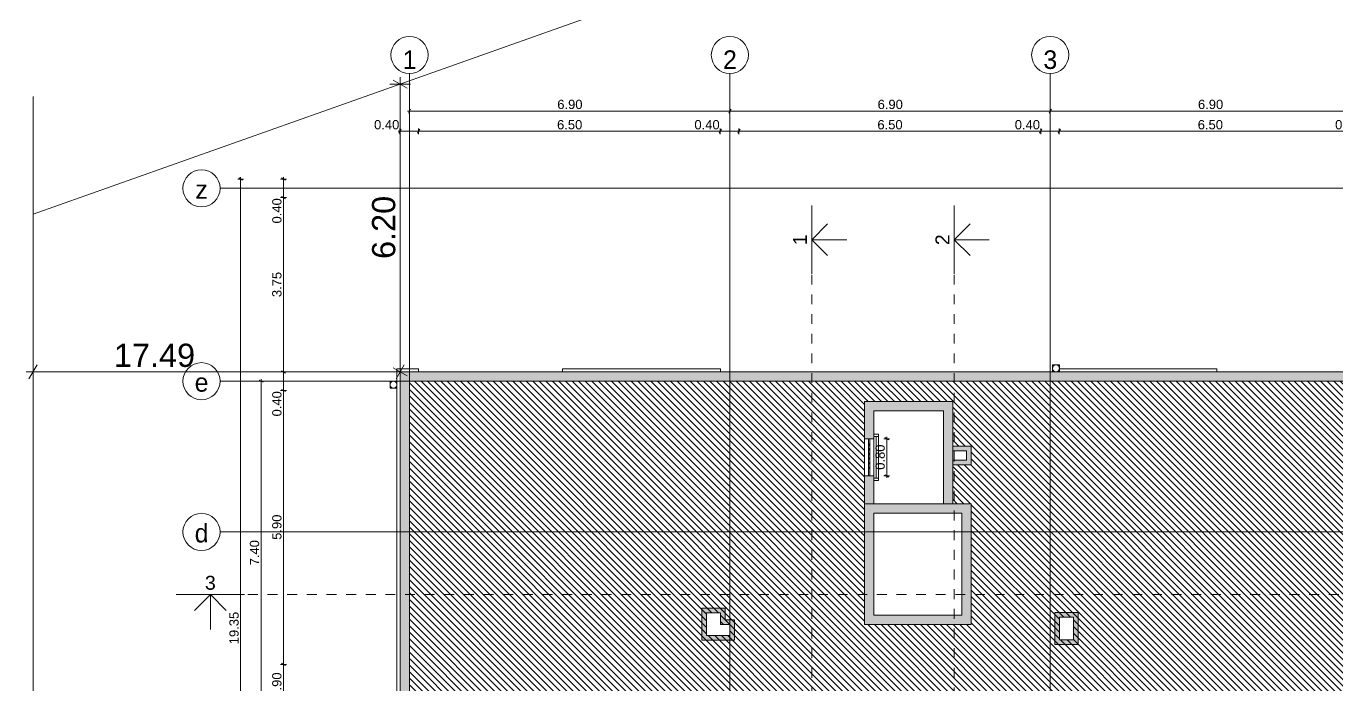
# Model space of a CAD drawing. Header units: millimetres. Extents: x 475159934 to 476245151, y 4620917055 to 4621447368.
# Drawn here: x 475225168 to 475253397, y 4621197890 to 4621212074 of the extents above; entities that cross this region are included whole.
import ezdxf

# ---------------------------------------------------------------- set-up
doc = ezdxf.new("R2010")
doc.units = ezdxf.units.MM
doc.header["$MEASUREMENT"] = 0
doc.linetypes.add('Dashed', pattern=[423.333333, 211.666667, -211.666667])
for name, color, linetype, lineweight in [('0_Pen_No__42_Pen_No__250_Pen_No__5', 5, 'Continuous', 0), ('0_Pen_No__7_Pen_No__250', 7, 'Continuous', 0), ('0_Pen_No__7_Pen_No__4', 7, 'Continuous', 0), ('2D Drafting - General_Pen_No__1_Pen_No__7', 7, 'Continuous', 0), ('2D Drafting - General_Pen_No__250_Pen_No__154', 154, 'Continuous', 0), ('2D Drafting - General_Pen_No__250_Pen_No__7_Pen_No__154', 154, 'Continuous', 0), ('2D Drafting - General_Pen_No__250_Pen_No__7_Pen_No__250', 7, 'Continuous', 0), ('2D Drafting - General_Pen_No__250_Pen_No__7_Pen_No__7', 7, 'Continuous', 0), ('Annotation - Text_Pen_No__7_Pen_No__5', 5, 'Continuous', 0), ('Drawing & Figure_Pen_No__7', 7, 'Continuous', 0), ('gegmebi_Pen_No__7_Pen_No__7', 7, 'Continuous', 0), ('New_._Pen_No__1', 1, 'Continuous', 0), ('New_0_Pen_No__250', 7, 'Continuous', 0), ('New_0_Pen_No__7_Pen_No__250', 7, 'Continuous', 0), ('New_2D Drafting - General_Pen_No__250_Pen_No__154', 154, 'Continuous', 0), ('New_reg_nak_Pen_No__7', 7, 'Continuous', 0), ('New_shenobebi_Pen_No__1', 1, 'Continuous', 0), ('New_shenobebi_Pen_No__7', 7, 'Continuous', 0), ('New_Structural - Bearing_Pen_No__1', 1, 'Continuous', 0), ('New_ნავეთების კონტურები გრგ2_Pen_No__1', 1, 'Continuous', 0), ('zoma_Pen_No__1', 1, 'Continuous', 0), ('zoma_Pen_No__142', 142, 'Continuous', 0), ('zoma_Pen_No__5_Pen_No__5', 5, 'Continuous', 0)]:
    doc.layers.add(name, color=color, linetype=linetype, lineweight=lineweight)
doc.layers.add('0_Pen_No__7_Pen_No__252', color=7, linetype='Continuous', lineweight=0, true_color=0x666666)
doc.layers.add('zoma', color=7, linetype='Continuous')
doc.styles.add('GENERATED_STYLE_1', font='arial.ttf')
doc.styles.add('GENERATED_STYLE_3', font='arial.ttf')
doc.styles.add('GENERATED_STYLE_4', font='ACADMTAV.TTF')
doc.linetypes.add('Break', pattern='A,0,[1,12. бѓљбѓ\x98бѓЎбѓ\x98 бѓ’бѓђбѓ¦бѓ”бѓ‘бѓ”бѓ‘бѓ\x981.Shx,S=15.679026,R=0,X=0,Y=0],-1975.557214,0', length=1975.557214)
doc.dimstyles.new('GENERATED_STYLE__10', dxfattribs={"dimtxt": 500, "dimasz": 228, "dimexe": 0.18, "dimexo": 3, "dimgap": 0, "dimtad": 1, "dimlfac": 0.001, "dimzin": 0, "dimdsep": 46, "dimtxsty": 'GENERATED_STYLE_3', "dimblk": 'ARROWHEAD_2', "dimblk1": 'ARROWHEAD_2', "dimblk2": 'ARROWHEAD_2', "dimcen": 0.09, "dimclrd": 1, "dimclre": 1, "dimclrt": 1, "dimadec": 0, "dimazin": 0, "dimtfac": 1, "dimtdec": 4, "dimtmove": 0, "dimatfit": 3, "dimfxl": 1, "dimtolj": 1, "dimtzin": 0, "dimarcsym": 0})
doc.dimstyles.new('GENERATED_STYLE__12', dxfattribs={"dimtxt": 500, "dimasz": 228, "dimexe": 0.18, "dimexo": 3, "dimgap": 0, "dimtad": 1, "dimtih": 1, "dimtoh": 1, "dimlfac": 0.001, "dimzin": 0, "dimdsep": 46, "dimtxsty": 'GENERATED_STYLE_3', "dimblk": 'ARROWHEAD_2', "dimblk1": 'ARROWHEAD_2', "dimblk2": 'ARROWHEAD_2', "dimcen": 0.09, "dimclrd": 1, "dimclre": 1, "dimclrt": 1, "dimadec": 0, "dimazin": 0, "dimtfac": 1, "dimtdec": 4, "dimtmove": 2, "dimatfit": 3, "dimfxl": 1, "dimtolj": 1, "dimtzin": 0, "dimarcsym": 0})
doc.dimstyles.new('GENERATED_STYLE__3', dxfattribs={"dimtxt": 200, "dimasz": 64.421331, "dimexe": 0.18, "dimexo": 3, "dimgap": 0, "dimtad": 1, "dimtih": 1, "dimtoh": 1, "dimlfac": 0.001, "dimzin": 0, "dimdsep": 46, "dimtxsty": 'GENERATED_STYLE_3', "dimblk": 'ARROWHEAD_2', "dimblk1": 'ARROWHEAD_2', "dimblk2": 'ARROWHEAD_2', "dimcen": 0.09, "dimclrd": 142, "dimclre": 142, "dimclrt": 142, "dimadec": 0, "dimazin": 0, "dimtfac": 1, "dimtdec": 4, "dimtmove": 0, "dimatfit": 3, "dimfxl": 1, "dimtolj": 1, "dimtzin": 0, "dimarcsym": 0})
doc.dimstyles.new('GENERATED_STYLE__6', dxfattribs={"dimtxt": 200, "dimasz": 64.421331, "dimexe": 0.18, "dimexo": 3, "dimgap": 0, "dimtad": 1, "dimlfac": 0.001, "dimzin": 0, "dimdsep": 46, "dimtxsty": 'GENERATED_STYLE_3', "dimblk": 'ARROWHEAD_2', "dimblk1": 'ARROWHEAD_2', "dimblk2": 'ARROWHEAD_2', "dimcen": 0.09, "dimclrd": 142, "dimclre": 142, "dimclrt": 142, "dimadec": 0, "dimazin": 0, "dimtfac": 1, "dimtdec": 4, "dimtmove": 0, "dimatfit": 3, "dimfxl": 1, "dimtolj": 1, "dimtzin": 0, "dimarcsym": 0})

# ---------------------------------------------------------------- blocks, each defined once
blk = doc.blocks.new('*D304', base_point=(475826096, 4621095193))
at = {"layer": 'zoma_Pen_No__142', "color": 142, "linetype": 'Continuous', "lineweight": 0, "transparency": 16777216}
for p, q in [((475243766, 4621203188), (475243639, 4621203188)), ((475243745, 4621203164), (475243661, 4621203213)), ((475243703, 4621203188), (475243703, 4621203230)), ((475243703, 4621202388), (475243703, 4621203188)), ((475243766, 4621202388), (475243639, 4621202388)), ((475243661, 4621202413), (475243745, 4621202364)), ((475243703, 4621202347), (475243703, 4621202388))]:
    blk.add_line(p, q, dxfattribs=at)
at = {"layer": 'zoma_Pen_No__142', "color": 142, "lineweight": 0, "transparency": 16777216, "insert": (475243663, 4621202521), "char_height": 200, "attachment_point": 7, "rotation": 90, "style": 'GENERATED_STYLE_3'}
blk.add_mtext('\\A1;{\\pql;\\fArial|b0|i0|c204|p0;\\W1.000000;0.80}', dxfattribs=at)
blk = doc.blocks.new('ARROWHEAD_2')
at = {"color": 0, "linetype": 'Continuous', "lineweight": 0}
for p, q in [((0, 0), (-1, 0)), ((-0.38, -0.66), (0.38, 0.66))]:
    blk.add_line(p, q, dxfattribs=at)
blk = doc.blocks.new('*D393', base_point=(475826096, 4621095193))
at = {"layer": 'zoma_Pen_No__1', "color": 1, "linetype": 'Continuous', "lineweight": 0, "transparency": 16777216}
for p, q in [((475225402, 4621204779), (475225228, 4621204479)), ((475225315, 4621204404), (475225315, 4621204854)), ((475233137, 4621204479), (475233311, 4621204779)), ((475233224, 4621204404), (475233224, 4621204854)), ((475225168, 4621204629), (475225315, 4621204629)), ((475225315, 4621204629), (475233224, 4621204629)), ((475233224, 4621204629), (475233371, 4621204629))]:
    blk.add_line(p, q, dxfattribs=at)
at = {"layer": 'zoma_Pen_No__1', "color": 1, "lineweight": 0, "transparency": 16777216, "insert": (475227058, 4621204729), "char_height": 500, "attachment_point": 7, "style": 'GENERATED_STYLE_3'}
blk.add_mtext('\\A1;{\\pql;\\fArial|b0|i0|c204|p0;\\W1.000000;17.49}', dxfattribs=at)
blk = doc.blocks.new('*D394', base_point=(475826096, 4621095193))
at = {"layer": 'zoma_Pen_No__1', "color": 1, "linetype": 'Continuous', "lineweight": 0, "transparency": 16777216}
for p, q in [((475233224, 4621210828), (475233224, 4621210975)), ((475233449, 4621210828), (475232999, 4621210828)), ((475233374, 4621210741), (475233074, 4621210914)), ((475233224, 4621204629), (475233224, 4621210828)), ((475233449, 4621204629), (475232999, 4621204629)), ((475233074, 4621204715), (475233374, 4621204542)), ((475233224, 4621204482), (475233224, 4621204629))]:
    blk.add_line(p, q, dxfattribs=at)
at = {"layer": 'zoma_Pen_No__1', "color": 1, "lineweight": 0, "transparency": 16777216, "insert": (475233124, 4621207061), "char_height": 500, "attachment_point": 7, "rotation": 90, "style": 'GENERATED_STYLE_3'}
blk.add_mtext('\\A1;{\\pql;\\fArial|b0|i0|c204|p0;\\W1.000000;6.20}', dxfattribs=at)
blk = doc.blocks.new('*D396', base_point=(475826096, 4621095193))
at = {"layer": 'zoma_Pen_No__1', "color": 1, "linetype": 'Continuous', "lineweight": 0, "transparency": 16777216}
for p, q in [((475225402, 4621189579), (475225228, 4621189279)), ((475225315, 4621189204), (475225315, 4621189654)), ((475233137, 4621189279), (475233311, 4621189579)), ((475233224, 4621189204), (475233224, 4621189654)), ((475225168, 4621189429), (475225315, 4621189429)), ((475225315, 4621189429), (475233224, 4621189429)), ((475233224, 4621189429), (475233371, 4621189429))]:
    blk.add_line(p, q, dxfattribs=at)
at = {"layer": 'zoma_Pen_No__1', "color": 1, "lineweight": 0, "transparency": 16777216, "insert": (475227058, 4621189529), "char_height": 500, "attachment_point": 7, "style": 'GENERATED_STYLE_3'}
blk.add_mtext('\\A1;{\\pql;\\fArial|b0|i0|c204|p0;\\W1.000000;46.52}', dxfattribs=at)
blk = doc.blocks.new('*D398', base_point=(475826096, 4621095193))
at = {"layer": 'zoma_Pen_No__142', "color": 142, "linetype": 'Continuous', "lineweight": 0, "transparency": 16777216}
for p, q in [((475233383, 4621210247), (475233424, 4621210247)), ((475233449, 4621210289), (475233400, 4621210204)), ((475233424, 4621210183), (475233424, 4621210310)), ((475233424, 4621210247), (475240324, 4621210247)), ((475240349, 4621210289), (475240300, 4621210204)), ((475240324, 4621210183), (475240324, 4621210310))]:
    blk.add_line(p, q, dxfattribs=at)
at = {"layer": 'zoma_Pen_No__142', "color": 142, "lineweight": 0, "transparency": 16777216, "insert": (475236607, 4621210287), "char_height": 200, "attachment_point": 7, "style": 'GENERATED_STYLE_3'}
blk.add_mtext('\\A1;{\\pql;\\fArial|b0|i0|c204|p0;\\W1.000000;6.90}', dxfattribs=at)
blk = doc.blocks.new('*D399', base_point=(475826096, 4621095193))
at = {"layer": 'zoma_Pen_No__142', "color": 142, "linetype": 'Continuous', "lineweight": 0, "transparency": 16777216}
for p, q in [((475240349, 4621210289), (475240300, 4621210204)), ((475240324, 4621210183), (475240324, 4621210310)), ((475240324, 4621210247), (475247224, 4621210247)), ((475247249, 4621210289), (475247200, 4621210204)), ((475247224, 4621210183), (475247224, 4621210310))]:
    blk.add_line(p, q, dxfattribs=at)
at = {"layer": 'zoma_Pen_No__142', "color": 142, "lineweight": 0, "transparency": 16777216, "insert": (475243507, 4621210287), "char_height": 200, "attachment_point": 7, "style": 'GENERATED_STYLE_3'}
blk.add_mtext('\\A1;{\\pql;\\fArial|b0|i0|c204|p0;\\W1.000000;6.90}', dxfattribs=at)
blk = doc.blocks.new('*D400', base_point=(475826096, 4621095193))
at = {"layer": 'zoma_Pen_No__142', "color": 142, "linetype": 'Continuous', "lineweight": 0, "transparency": 16777216}
for p, q in [((475247249, 4621210289), (475247200, 4621210204)), ((475247224, 4621210183), (475247224, 4621210310)), ((475247224, 4621210247), (475254124, 4621210247)), ((475254149, 4621210289), (475254100, 4621210204)), ((475254124, 4621210183), (475254124, 4621210310))]:
    blk.add_line(p, q, dxfattribs=at)
at = {"layer": 'zoma_Pen_No__142', "color": 142, "lineweight": 0, "transparency": 16777216, "insert": (475250407, 4621210287), "char_height": 200, "attachment_point": 7, "style": 'GENERATED_STYLE_3'}
blk.add_mtext('\\A1;{\\pql;\\fArial|b0|i0|c204|p0;\\W1.000000;6.90}', dxfattribs=at)
blk = doc.blocks.new('*D432', base_point=(475826096, 4621095193))
at = {"layer": 'zoma_Pen_No__142', "color": 142, "linetype": 'Continuous', "lineweight": 0, "transparency": 16777216}
for p, q in [((475233244, 4621209853), (475233195, 4621209768)), ((475233219, 4621209747), (475233219, 4621209874)), ((475233644, 4621209853), (475233595, 4621209768)), ((475233619, 4621209747), (475233619, 4621209874)), ((475233178, 4621209810), (475233219, 4621209810)), ((475233219, 4621209810), (475233619, 4621209810))]:
    blk.add_line(p, q, dxfattribs=at)
at = {"layer": 'zoma_Pen_No__142', "color": 142, "lineweight": 0, "transparency": 16777216, "insert": (475232661, 4621209850), "char_height": 200, "attachment_point": 7, "style": 'GENERATED_STYLE_3'}
blk.add_mtext('\\A1;{\\pql;\\fArial|b0|i0|c204|p0;\\W1.000000;0.40}', dxfattribs=at)
blk = doc.blocks.new('*D433', base_point=(475826096, 4621095193))
at = {"layer": 'zoma_Pen_No__142', "color": 142, "linetype": 'Continuous', "lineweight": 0, "transparency": 16777216}
for p, q in [((475233644, 4621209853), (475233595, 4621209768)), ((475233619, 4621209747), (475233619, 4621209874)), ((475240144, 4621209853), (475240095, 4621209768)), ((475240119, 4621209747), (475240119, 4621209874)), ((475233619, 4621209810), (475240119, 4621209810))]:
    blk.add_line(p, q, dxfattribs=at)
at = {"layer": 'zoma_Pen_No__142', "color": 142, "lineweight": 0, "transparency": 16777216, "char_height": 200, "attachment_point": 7, "style": 'GENERATED_STYLE_3'}
for s, insert in [('\\A1;{\\pql;\\fArial|b0|i0|c204|p0;\\W1.000000;6.50}', (475236602, 4621209850)), ('\\A1;{\\pql;\\fArial|b0|i0|c204|p0;\\W1.000000;0.40}', (475239561, 4621209850))]:
    blk.add_mtext(s, dxfattribs=dict(at, insert=insert))
blk = doc.blocks.new('*D434', base_point=(475826096, 4621095193))
at = {"layer": 'zoma_Pen_No__142', "color": 142, "linetype": 'Continuous', "lineweight": 0, "transparency": 16777216}
for p, q in [((475240144, 4621209853), (475240095, 4621209768)), ((475240119, 4621209747), (475240119, 4621209874)), ((475240544, 4621209853), (475240495, 4621209768)), ((475240519, 4621209747), (475240519, 4621209874)), ((475240119, 4621209810), (475240519, 4621209810))]:
    blk.add_line(p, q, dxfattribs=at)
blk = doc.blocks.new('*D435', base_point=(475826096, 4621095193))
at = {"layer": 'zoma_Pen_No__142', "color": 142, "linetype": 'Continuous', "lineweight": 0, "transparency": 16777216}
for p, q in [((475240544, 4621209853), (475240495, 4621209768)), ((475240519, 4621209747), (475240519, 4621209874)), ((475247044, 4621209853), (475246995, 4621209768)), ((475247019, 4621209747), (475247019, 4621209874)), ((475240519, 4621209810), (475247019, 4621209810))]:
    blk.add_line(p, q, dxfattribs=at)
at = {"layer": 'zoma_Pen_No__142', "color": 142, "lineweight": 0, "transparency": 16777216, "char_height": 200, "attachment_point": 7, "style": 'GENERATED_STYLE_3'}
for s, insert in [('\\A1;{\\pql;\\fArial|b0|i0|c204|p0;\\W1.000000;6.50}', (475243502, 4621209850)), ('\\A1;{\\pql;\\fArial|b0|i0|c204|p0;\\W1.000000;0.40}', (475246461, 4621209850))]:
    blk.add_mtext(s, dxfattribs=dict(at, insert=insert))
blk = doc.blocks.new('*D436', base_point=(475826096, 4621095193))
at = {"layer": 'zoma_Pen_No__142', "color": 142, "linetype": 'Continuous', "lineweight": 0, "transparency": 16777216}
for p, q in [((475247044, 4621209853), (475246995, 4621209768)), ((475247019, 4621209747), (475247019, 4621209874)), ((475247444, 4621209853), (475247395, 4621209768)), ((475247419, 4621209747), (475247419, 4621209874)), ((475247019, 4621209810), (475247419, 4621209810))]:
    blk.add_line(p, q, dxfattribs=at)
blk = doc.blocks.new('*D437', base_point=(475826096, 4621095193))
at = {"layer": 'zoma_Pen_No__142', "color": 142, "linetype": 'Continuous', "lineweight": 0, "transparency": 16777216}
for p, q in [((475247444, 4621209853), (475247395, 4621209768)), ((475247419, 4621209747), (475247419, 4621209874)), ((475253944, 4621209853), (475253895, 4621209768)), ((475253919, 4621209747), (475253919, 4621209874)), ((475247419, 4621209810), (475253919, 4621209810))]:
    blk.add_line(p, q, dxfattribs=at)
at = {"layer": 'zoma_Pen_No__142', "color": 142, "lineweight": 0, "transparency": 16777216, "char_height": 200, "attachment_point": 7, "style": 'GENERATED_STYLE_3'}
for s, insert in [('\\A1;{\\pql;\\fArial|b0|i0|c204|p0;\\W1.000000;6.50}', (475250402, 4621209850)), ('\\A1;{\\pql;\\fArial|b0|i0|c204|p0;\\W1.000000;0.40}', (475253361, 4621209850))]:
    blk.add_mtext(s, dxfattribs=dict(at, insert=insert))
blk = doc.blocks.new('*D984', base_point=(475826096, 4621095193))
at = {"layer": 'zoma_Pen_No__142', "color": 142, "linetype": 'Continuous', "lineweight": 0, "transparency": 16777216}
for p, q in [((475230270, 4621204404), (475230186, 4621204453)), ((475230292, 4621204429), (475230164, 4621204429)), ((475230228, 4621197029), (475230228, 4621204429)), ((475230292, 4621197029), (475230164, 4621197029)), ((475230186, 4621197053), (475230270, 4621197004))]:
    blk.add_line(p, q, dxfattribs=at)
at = {"layer": 'zoma_Pen_No__142', "color": 142, "lineweight": 0, "transparency": 16777216, "insert": (475230188, 4621200462), "char_height": 200, "attachment_point": 7, "rotation": 90, "style": 'GENERATED_STYLE_3'}
blk.add_mtext('\\A1;{\\pql;\\fArial|b0|i0|c204|p0;\\W1.000000;7.40}', dxfattribs=at)
blk = doc.blocks.new('*D985', base_point=(475826096, 4621095193))
at = {"layer": 'zoma_Pen_No__142', "color": 142, "linetype": 'Continuous', "lineweight": 0, "transparency": 16777216}
for p, q in [((475230270, 4621204404), (475230186, 4621204453)), ((475230228, 4621204429), (475230228, 4621204470)), ((475230292, 4621204429), (475230164, 4621204429))]:
    blk.add_line(p, q, dxfattribs=at)
blk = doc.blocks.new('*D986', base_point=(475826096, 4621095193))
at = {"layer": 'zoma_Pen_No__142', "color": 142, "linetype": 'Continuous', "lineweight": 0, "transparency": 16777216}
for p, q in [((475229850, 4621208783), (475229723, 4621208783)), ((475229829, 4621208759), (475229745, 4621208808)), ((475229787, 4621208783), (475229787, 4621208825)), ((475229787, 4621189429), (475229787, 4621208783)), ((475229850, 4621189429), (475229723, 4621189429)), ((475229745, 4621189453), (475229829, 4621189404)), ((475229787, 4621189387), (475229787, 4621189429))]:
    blk.add_line(p, q, dxfattribs=at)
at = {"layer": 'zoma_Pen_No__142', "color": 142, "lineweight": 0, "transparency": 16777216, "insert": (475229747, 4621198763), "char_height": 200, "attachment_point": 7, "rotation": 90, "style": 'GENERATED_STYLE_3'}
blk.add_mtext('\\A1;{\\pql;\\fArial|b0|i0|c204|p0;\\W1.000000;19.35}', dxfattribs=at)
blk = doc.blocks.new('*D993', base_point=(475826096, 4621095193))
at = {"layer": 'zoma_Pen_No__142', "color": 142, "linetype": 'Continuous', "lineweight": 0, "transparency": 16777216}
for p, q in [((475230773, 4621198329), (475230645, 4621198329)), ((475230667, 4621198353), (475230751, 4621198304)), ((475230709, 4621197429), (475230709, 4621198329)), ((475230773, 4621197429), (475230645, 4621197429)), ((475230667, 4621197453), (475230751, 4621197404))]:
    blk.add_line(p, q, dxfattribs=at)
at = {"layer": 'zoma_Pen_No__142', "color": 142, "lineweight": 0, "transparency": 16777216, "insert": (475230669, 4621197612), "char_height": 200, "attachment_point": 7, "rotation": 90, "style": 'GENERATED_STYLE_3'}
blk.add_mtext('\\A1;{\\pql;\\fArial|b0|i0|c204|p0;\\W1.000000;0.90}', dxfattribs=at)
blk = doc.blocks.new('*D994', base_point=(475826096, 4621095193))
at = {"layer": 'zoma_Pen_No__142', "color": 142, "linetype": 'Continuous', "lineweight": 0, "transparency": 16777216}
for p, q in [((475230773, 4621204229), (475230645, 4621204229)), ((475230667, 4621204253), (475230751, 4621204204)), ((475230709, 4621198329), (475230709, 4621204229)), ((475230773, 4621198329), (475230645, 4621198329)), ((475230667, 4621198353), (475230751, 4621198304))]:
    blk.add_line(p, q, dxfattribs=at)
at = {"layer": 'zoma_Pen_No__142', "color": 142, "lineweight": 0, "transparency": 16777216, "char_height": 200, "attachment_point": 7, "rotation": 90, "style": 'GENERATED_STYLE_3'}
for s, insert in [('\\A1;{\\pql;\\fArial|b0|i0|c204|p0;\\W1.000000;0.40}', (475230669, 4621203670)), ('\\A1;{\\pql;\\fArial|b0|i0|c204|p0;\\W1.000000;5.90}', (475230669, 4621201012))]:
    blk.add_mtext(s, dxfattribs=dict(at, insert=insert))
blk = doc.blocks.new('*D995', base_point=(475826096, 4621095193))
at = {"layer": 'zoma_Pen_No__142', "color": 142, "linetype": 'Continuous', "lineweight": 0, "transparency": 16777216}
for p, q in [((475230773, 4621204629), (475230645, 4621204629)), ((475230667, 4621204653), (475230751, 4621204604)), ((475230709, 4621204229), (475230709, 4621204629)), ((475230773, 4621204229), (475230645, 4621204229)), ((475230667, 4621204253), (475230751, 4621204204))]:
    blk.add_line(p, q, dxfattribs=at)
blk = doc.blocks.new('*D996', base_point=(475826096, 4621095193))
at = {"layer": 'zoma_Pen_No__142', "color": 142, "linetype": 'Continuous', "lineweight": 0, "transparency": 16777216}
for p, q in [((475230667, 4621208408), (475230751, 4621208359)), ((475230773, 4621208383), (475230645, 4621208383)), ((475230709, 4621204629), (475230709, 4621208383)), ((475230773, 4621204629), (475230645, 4621204629)), ((475230667, 4621204653), (475230751, 4621204604))]:
    blk.add_line(p, q, dxfattribs=at)
at = {"layer": 'zoma_Pen_No__142', "color": 142, "lineweight": 0, "transparency": 16777216, "char_height": 200, "attachment_point": 7, "rotation": 90, "style": 'GENERATED_STYLE_3'}
for s, insert in [('\\A1;{\\pql;\\fArial|b0|i0|c204|p0;\\W1.000000;0.40}', (475230669, 4621207825)), ('\\A1;{\\pql;\\fArial|b0|i0|c204|p0;\\W1.000000;3.75}', (475230669, 4621206239))]:
    blk.add_mtext(s, dxfattribs=dict(at, insert=insert))
blk = doc.blocks.new('*D997', base_point=(475826096, 4621095193))
at = {"layer": 'zoma_Pen_No__142', "color": 142, "linetype": 'Continuous', "lineweight": 0, "transparency": 16777216}
for p, q in [((475230773, 4621208783), (475230645, 4621208783)), ((475230751, 4621208759), (475230667, 4621208808)), ((475230709, 4621208783), (475230709, 4621208825)), ((475230709, 4621208383), (475230709, 4621208783)), ((475230667, 4621208408), (475230751, 4621208359)), ((475230773, 4621208383), (475230645, 4621208383))]:
    blk.add_line(p, q, dxfattribs=at)
blk = doc.blocks.new('*D1002', base_point=(475826096, 4621095193))
at = {"layer": 'zoma_Pen_No__142', "color": 142, "linetype": 'Continuous', "lineweight": 0, "transparency": 16777216}
for p, q in [((475300055, 4621208783), (475299928, 4621208783)), ((475300034, 4621208759), (475299949, 4621208808)), ((475299992, 4621208783), (475299992, 4621208825)), ((475299992, 4621189429), (475299992, 4621208783)), ((475300055, 4621189429), (475299928, 4621189429)), ((475299949, 4621189453), (475300034, 4621189404)), ((475299992, 4621189387), (475299992, 4621189429))]:
    blk.add_line(p, q, dxfattribs=at)
at = {"layer": 'zoma_Pen_No__142', "color": 142, "lineweight": 0, "transparency": 16777216, "insert": (475299952, 4621198763), "char_height": 200, "attachment_point": 7, "rotation": 90, "style": 'GENERATED_STYLE_3'}
blk.add_mtext('\\A1;{\\pql;\\fArial|b0|i0|c204|p0;\\W1.000000;19.35}', dxfattribs=at)

msp = doc.modelspace()

# ---------------------------------------------------------------- hatches: boundary and pattern name
at = {"layer": '0_Pen_No__7_Pen_No__252', "linetype": 'Continuous', "lineweight": 0, "true_color": 0x666666}
h = msp.add_hatch(dxfattribs=at)
h.set_pattern_fill('COMMON_BRICK', color=251, style=0, pattern_type=2)
h.set_pattern_definition([(315, (475228378.01, 4621210713.01), (70.71068, 70.71068), [])])
h.paths.add_polyline_path([(475233424.343, 4621204428.197), (475254124.379, 4621204428.197), (475254124.379, 4621189628.197), (475233424.343, 4621189628.197)])
h.paths.add_polyline_path([(475233524.061, 4621196188.544), (475233724.04, 4621196188.544), (475233724.043, 4621196828.544), (475233524.064, 4621196828.544)], flags=0)
h.paths.add_polyline_path([(475239634.057, 4621196728.525), (475240124.057, 4621196728.525), (475240124.057, 4621197028.212), (475239634.057, 4621197028.212)], flags=0)
h.paths.add_polyline_path([(475239824.043, 4621198948.544), (475240324.043, 4621198948.544), (475240324.064, 4621199188.469), (475240124.057, 4621199188.469), (475240124.057, 4621199438.732), (475239824.043, 4621199438.732)], flags=0)
h.paths.add_polyline_path([(475243224.343, 4621201028.197), (475243224.343, 4621203988.165), (475245124.343, 4621203988.165), (475245124.343, 4621203028.779), (475245524.058, 4621203028.779), (475245524.058, 4621202628.777), (475245124.343, 4621202628.777), (475245124.343, 4621201788.13), (475245524.343, 4621201788.13), (475245524.343, 4621199188.13), (475243224.343, 4621199188.13)], flags=0)
h.paths.add_polyline_path([(475243834.059, 4621197388.469), (475243834.059, 4621197088.469), (475244324.059, 4621197088.469), (475244324.059, 4621197388.469)], flags=0)
h.paths.add_polyline_path([(475247224.344, 4621196528.544), (475247714.057, 4621196528.544), (475247714.057, 4621196828.544), (475247224.344, 4621196828.544), (475247124.064, 4621196828.544), (475247124.064, 4621196528.544)], flags=0)
h.paths.add_polyline_path([(475247424.024, 4621198858.505), (475247724.024, 4621198858.505), (475247724.024, 4621199348.524), (475247424.024, 4621199348.524)], flags=0)
h.paths.add_polyline_path([(475253824.322, 4621197868.205), (475253824.322, 4621197228.205), (475254024.343, 4621197228.204), (475254024.343, 4621197868.204)], flags=0)
h.paths.add_polyline_path([(475254024.343, 4621196828.205), (475253824.322, 4621196828.205), (475253824.322, 4621196338.205), (475254024.343, 4621196338.205)], flags=0)
at = {"layer": '2D Drafting - General_Pen_No__250_Pen_No__154', "linetype": 'Continuous', "lineweight": 0}
h = msp.add_hatch(color=154, dxfattribs=at)
h.paths.add_polyline_path([(475243224.343, 4621199188.082), (475243224.343, 4621199388.004), (475243224.343, 4621201788.082), (475243424.366, 4621201788.082), (475245524.343, 4621201788.082), (475245524.343, 4621199188.13)])
h.paths.add_polyline_path([(475245324.343, 4621199388.127), (475245324.343, 4621201588.082), (475243424.366, 4621201588.082), (475243424.366, 4621199388.016)], flags=0)
at = {"layer": '2D Drafting - General_Pen_No__250_Pen_No__7_Pen_No__154', "linetype": 'Continuous', "lineweight": 0}
h = msp.add_hatch(color=154, dxfattribs=at)
h.paths.add_polyline_path([(475233224.343, 4621189428.205), (475233224.343, 4621204628.205), (475254324.343, 4621204628.205), (475254324.343, 4621189428.197)])
h.paths.add_polyline_path([(475233424.343, 4621189628.198), (475254124.379, 4621189628.198), (475254124.379, 4621204428.198), (475233424.343, 4621204428.198)], flags=0)
for points in [[(475243224.343, 4621203188.082), (475243424.343, 4621203188.082), (475243424.343, 4621203788.082), (475244924.343, 4621203788.082), (475244924.343, 4621201788.082), (475245124.343, 4621201788.082), (475245124.343, 4621203988.082), (475243224.343, 4621203988.082)], [(475245124.342, 4621202628.777), (475245124.342, 4621202728.777), (475245424.057, 4621202728.777), (475245424.057, 4621202928.779), (475245124.342, 4621202928.779), (475245124.342, 4621203028.162), (475245524.057, 4621203028.162), (475245524.057, 4621202628.777)], [(475243224.343, 4621202388.082), (475243424.343, 4621202388.082), (475243424.343, 4621201788.082), (475243224.343, 4621201788.082)]]:
    msp.add_hatch(color=154, dxfattribs=at).paths.add_polyline_path(points)
at = {"layer": 'New_2D Drafting - General_Pen_No__250_Pen_No__154', "linetype": 'Continuous', "lineweight": 0}
h = msp.add_hatch(color=154, dxfattribs=at)
h.paths.add_polyline_path([(475239724.043, 4621199538.732), (475239724.043, 4621198848.544), (475240324.344, 4621198848.544), (475240424.034, 4621198848.544), (475240424.073, 4621199288.469), (475240324.344, 4621199288.469), (475240224.057, 4621199288.469), (475240224.057, 4621199538.732)])
h.paths.add_polyline_path([(475239824.043, 4621198948.544), (475240324.043, 4621198948.544), (475240324.064, 4621199188.469), (475240124.057, 4621199188.469), (475240124.057, 4621199438.732), (475239824.043, 4621199438.732)], flags=0)
h = msp.add_hatch(color=154, dxfattribs=at)
h.paths.add_polyline_path([(475247824.344, 4621198758.527), (475247324.024, 4621198758.527), (475247324.024, 4621199448.545), (475247824.344, 4621199448.545)])
h.paths.add_polyline_path([(475247424.024, 4621199348.524), (475247424.024, 4621198858.505), (475247724.024, 4621198858.505), (475247724.024, 4621199348.524)], flags=0)

# ---------------------------------------------------------------- linework, layer by layer
at = {"layer": '0_Pen_No__42_Pen_No__250_Pen_No__5', "color": 5, "linetype": 'Continuous', "lineweight": 0}
for centre in [(475233424.344, 4621211454.196), (475233424.344, 4621211454.196), (475240324.344, 4621211454.196), (475240324.344, 4621211454.196), (475247224.344, 4621211454.196), (475247224.344, 4621211454.196), (475228943.793, 4621208582.848), (475228943.793, 4621204428.212), (475228943.793, 4621201182.848)]:
    msp.add_circle(centre, 400, dxfattribs=at)
at = {"layer": '0_Pen_No__7_Pen_No__250', "color": 7, "linetype": 'Continuous', "lineweight": 0, "flags": 128}
for points in [[(475243224.343, 4621199188.13), (475245524.343, 4621199188.13), (475245524.343, 4621201788.082), (475243224.343, 4621201788.082)], [(475245324.343, 4621199388.127), (475243424.366, 4621199388.016), (475243424.366, 4621201588.082), (475245324.343, 4621201588.082)]]:
    msp.add_lwpolyline(points, close=True, dxfattribs=at)
at = {"layer": '0_Pen_No__7_Pen_No__4', "color": 7, "linetype": 'Continuous', "lineweight": 0, "flags": 128}
for points in [[(475233424.343, 4621204428.197), (475254124.379, 4621204428.197), (475254124.379, 4621189628.197), (475233424.343, 4621189628.197)], [(475243224.343, 4621201028.197), (475243224.343, 4621203988.165), (475245124.343, 4621203988.165), (475245124.343, 4621203028.779), (475245524.058, 4621203028.779), (475245524.058, 4621202628.777), (475245124.343, 4621202628.777), (475245124.343, 4621201788.13), (475245524.343, 4621201788.13), (475245524.343, 4621199188.13), (475243224.343, 4621199188.13)], [(475239824.043, 4621198948.544), (475240324.043, 4621198948.544), (475240324.064, 4621199188.469), (475240124.057, 4621199188.469), (475240124.057, 4621199438.732), (475239824.043, 4621199438.732)], [(475247424.024, 4621198858.505), (475247724.024, 4621198858.505), (475247724.024, 4621199348.524), (475247424.024, 4621199348.524)]]:
    msp.add_lwpolyline(points, close=True, dxfattribs=at)
at = {"layer": '2D Drafting - General_Pen_No__1_Pen_No__7', "color": 7, "linetype": 'Continuous', "lineweight": 0, "flags": 128}
msp.add_lwpolyline([(475243224.209, 4621202388.082), (475243224.209, 4621203188.082), (475243424.209, 4621203188.082), (475243424.209, 4621202388.082)], close=True, dxfattribs=at)
at = {"layer": '2D Drafting - General_Pen_No__1_Pen_No__7', "color": 7, "linetype": 'Continuous', "lineweight": 0}
for centre, radius in [((475247349.343, 4621204703.198), 75), ((475233079.351, 4621204353.198), 75), ((475243324.209, 4621203060.914), 15), ((475243324.209, 4621202960.914), 15), ((475243324.209, 4621202860.914), 15), ((475243324.209, 4621202760.914), 15), ((475243324.209, 4621202660.914), 15), ((475243324.209, 4621202560.914), 15)]:
    msp.add_circle(centre, radius, dxfattribs=at)
at = {"layer": '2D Drafting - General_Pen_No__250_Pen_No__7_Pen_No__250', "color": 7, "linetype": 'Continuous', "lineweight": 0, "flags": 128}
msp.add_lwpolyline([(475245124.342, 4621202628.777), (475245124.342, 4621202728.777), (475245424.057, 4621202728.777), (475245424.057, 4621202928.779), (475245124.342, 4621202928.779), (475245124.342, 4621203028.162), (475245524.057, 4621203028.162), (475245524.057, 4621202628.777)], close=True, dxfattribs=at)
at = {"layer": '2D Drafting - General_Pen_No__250_Pen_No__7_Pen_No__7', "color": 7, "linetype": 'Continuous', "lineweight": 0, "flags": 128}
for points in [[(475233224.343, 4621189428.205), (475233224.343, 4621204628.205), (475254324.343, 4621204628.205), (475254324.343, 4621189428.197)], [(475233424.343, 4621189628.198), (475254124.379, 4621189628.198), (475254124.379, 4621204428.198), (475233424.343, 4621204428.198)], [(475243224.343, 4621203188.082), (475243424.343, 4621203188.082), (475243424.343, 4621203788.082), (475244924.343, 4621203788.082), (475244924.343, 4621201788.082), (475245124.343, 4621201788.082), (475245124.343, 4621203988.082), (475243224.343, 4621203988.082)], [(475243224.343, 4621202388.082), (475243424.343, 4621202388.082), (475243424.343, 4621201788.082), (475243224.343, 4621201788.082)]]:
    msp.add_lwpolyline(points, close=True, dxfattribs=at)
at = {"layer": 'Drawing & Figure_Pen_No__7', "color": 7, "linetype": 'Continuous', "lineweight": 0}
for p, q in [((475243309.209, 4621203188.082), (475243309.209, 4621202388.082)), ((475243339.209, 4621202388.082), (475243339.209, 4621203188.082))]:
    msp.add_line(p, q, dxfattribs=at)
at = {"layer": 'gegmebi_Pen_No__7_Pen_No__7', "color": 7, "linetype": 'Continuous', "lineweight": 0}
for p, q in [((475247274.343, 4621204628.198), (475247274.343, 4621204778.198)), ((475247274.343, 4621204778.198), (475247424.343, 4621204778.198)), ((475247424.343, 4621204778.198), (475247424.343, 4621204628.198)), ((475247424.343, 4621204628.198), (475247274.343, 4621204628.198)), ((475233004.351, 4621204278.198), (475233004.351, 4621204428.198)), ((475233004.351, 4621204428.198), (475233154.351, 4621204428.198)), ((475233154.351, 4621204278.198), (475233004.351, 4621204278.198)), ((475233154.351, 4621204428.198), (475233154.351, 4621204278.198))]:
    msp.add_line(p, q, dxfattribs=at)
at = {"layer": 'New_0_Pen_No__250', "color": 7, "linetype": 'Continuous', "lineweight": 0}
for points in [[(475245124.057, 4621203028.779), (475245524.057, 4621203028.779), (475245524.057, 4621202628.777), (475245124.057, 4621202628.777)], [(475245124.057, 4621202928.779), (475245424.057, 4621202928.779), (475245424.057, 4621202728.777), (475245124.057, 4621202728.777)], [(475239724.043, 4621199538.732), (475239724.043, 4621198848.544), (475240424.034, 4621198848.544), (475240424.073, 4621199288.469), (475240224.057, 4621199288.469), (475240224.057, 4621199538.732)], [(475239824.043, 4621199438.732), (475239824.043, 4621198948.544), (475240324.043, 4621198948.544), (475240324.064, 4621199188.469), (475240124.057, 4621199188.469), (475240124.057, 4621199438.732)], [(475247324.024, 4621199448.524), (475247824.024, 4621199448.524), (475247824.024, 4621198758.505), (475247324.024, 4621198758.505)], [(475247424.024, 4621199348.524), (475247724.024, 4621199348.524), (475247724.024, 4621198858.505), (475247424.024, 4621198858.505)]]:
    msp.add_lwpolyline(points, close=True, dxfattribs=at)
at = {"layer": 'New_0_Pen_No__7_Pen_No__250', "color": 7, "linetype": 'Continuous', "lineweight": 0}
for p, q in [((475233616.775, 4621204628.205), (475233616.775, 4621204698.205)), ((475236717.121, 4621204628.205), (475236717.121, 4621204698.205))]:
    msp.add_line(p, q, dxfattribs=at)
at = {"layer": 'New_reg_nak_Pen_No__7', "color": 7, "linetype": 'Continuous', "lineweight": 0, "flags": 128}
for points in [[(475233616.775, 4621204698.205), (475233154.342, 4621204698.205), (475233154.401, 4621195628.209), (475233224.343, 4621195628.21), (475233224.343, 4621189428.202), (475240124.36, 4621189428.202), (475240124.36, 4621189368.238), (475240124.36, 4621189358.551)], [(475240124.343, 4621204628.205), (475240124.343, 4621204698.205), (475236717.121, 4621204698.205)], [(475247416.775, 4621204628.198), (475247416.775, 4621204698.198), (475250816.428, 4621204698.198), (475250816.428, 4621204628.198)]]:
    msp.add_lwpolyline(points, dxfattribs=at)
at = {"layer": 'New_shenobebi_Pen_No__1', "color": 1, "linetype": 'Dashed', "lineweight": 0}
for points in [[(475242088.752, 4621184919.11), (475242088.752, 4621208212.331)], [(475245156.052, 4621184919.11), (475245156.052, 4621208212.331)], [(475301568.755, 4621203988.509), (475255555.504, 4621203988.509), (475255555.504, 4621199833.873), (475228397.687, 4621199833.873)]]:
    msp.add_lwpolyline(points, dxfattribs=at)
at = {"layer": 'New_shenobebi_Pen_No__1', "color": 1, "linetype": 'Continuous', "lineweight": 0}
for points in [[(475242088.752, 4621206738.584), (475242088.752, 4621208212.331)], [(475245156.052, 4621206738.584), (475245156.052, 4621208212.331)], [(475242088.752, 4621207475.457), (475242429.897, 4621207816.603)], [(475245156.052, 4621207475.457), (475245497.197, 4621207816.603)], [(475242088.752, 4621207475.457), (475242841.75, 4621207475.457)], [(475242088.752, 4621207475.457), (475242429.897, 4621207134.312)], [(475245156.052, 4621207475.457), (475245909.05, 4621207475.457)], [(475245156.052, 4621207475.457), (475245497.197, 4621207134.312)], [(475229871.434, 4621199833.873), (475228397.687, 4621199833.873)], [(475229134.561, 4621199833.873), (475228793.416, 4621199492.728)], [(475229134.561, 4621199833.873), (475229134.561, 4621199080.875)], [(475229134.561, 4621199833.873), (475229475.706, 4621199492.728)]]:
    msp.add_lwpolyline(points, dxfattribs=at)
at = {"layer": 'New_shenobebi_Pen_No__7', "color": 7, "linetype": 'Dashed', "lineweight": 0}
for points in [[(475243424.209, 4621203238.082), (475243424.209, 4621203288.082), (475243524.209, 4621203288.082), (475243524.209, 4621203238.082)], [(475243424.209, 4621202288.082), (475243424.209, 4621202338.082), (475243524.209, 4621202338.082), (475243524.209, 4621202288.082)]]:
    msp.add_lwpolyline(points, close=True, dxfattribs=at)
at = {"layer": 'New_shenobebi_Pen_No__7', "color": 7, "linetype": 'Continuous', "lineweight": 0}
msp.add_lwpolyline([(475243474.209, 4621202338.082), (475243474.209, 4621203238.082), (475243524.209, 4621203238.082), (475243524.209, 4621202338.082)], close=True, dxfattribs=at)
at = {"layer": 'New_Structural - Bearing_Pen_No__1', "color": 1, "linetype": 'Break', "lineweight": 0}
msp.add_line((475225314.899, 4621210557.147), (475225314.899, 4621186668.12), dxfattribs=at)
at = {"layer": 'New_ნავეთების კონტურები გრგ2_Pen_No__1', "color": 1, "linetype": 'Continuous', "lineweight": 0}
msp.add_lwpolyline([(475259917.721, 4621220291.354), (475225314.899, 4621208024.758)], dxfattribs=at)
at = {"layer": 'zoma_Pen_No__5_Pen_No__5', "color": 5, "linetype": 'Continuous', "lineweight": 0}
for p, q in [((475233424.344, 4621211054.196), (475233424.344, 4621184744.761)), ((475240324.344, 4621211054.196), (475240324.344, 4621184744.761)), ((475247224.344, 4621211054.196), (475247224.344, 4621184744.761)), ((475229343.793, 4621208582.848), (475300771.4, 4621208582.848)), ((475229343.793, 4621204428.212), (475300771.4, 4621204428.212)), ((475229343.793, 4621201182.848), (475300771.4, 4621201182.848))]:
    msp.add_line(p, q, dxfattribs=at)

# ---------------------------------------------------------------- texts
at = {"layer": 'Annotation - Text_Pen_No__7_Pen_No__5', "color": 5, "linetype": 'Continuous', "lineweight": 0, "char_height": 400, "attachment_point": 2, "style": 'GENERATED_STYLE_4'}
for s, insert in [('\\A1;{\\pqc;\\fAcadMtavr|b0|i0|c0|p0;\\W1.000000;1}', (475233426.501, 4621211553.234)), ('\\A1;{\\pqc;\\fAcadMtavr|b0|i0|c0|p0;\\W1.000000;2}', (475240326.501, 4621211553.234)), ('\\A1;{\\pqc;\\fAcadMtavr|b0|i0|c0|p0;\\W1.000000;3}', (475247226.501, 4621211553.234)), ('\\A1;{\\pqc;\\fAcadMtavr|b0|i0|c0|p0;\\W1.000000;z}', (475228945.951, 4621208757.168)), ('\\A1;{\\pqc;\\fAcadMtavr|b0|i0|c0|p0;\\W1.000000;e}', (475228945.951, 4621204602.533)), ('\\A1;{\\pqc;\\fAcadMtavr|b0|i0|c0|p0;\\W1.000000;d}', (475228945.951, 4621201355.968))]:
    msp.add_mtext(s, dxfattribs=dict(at, insert=insert))
at = {"layer": 'New_._Pen_No__1', "color": 1, "linetype": 'Continuous', "lineweight": 0, "char_height": 300, "attachment_point": 2, "rotation": 90, "style": 'GENERATED_STYLE_1'}
for s, insert in [('\\A1;{\\pqc;\\fArial|b0|i0|c204|p0;\\W1.000000;1}', (475241685.894, 4621207475.457)), ('\\A1;{\\pqc;\\fArial|b0|i0|c204|p0;\\W1.000000;2}', (475244753.194, 4621207475.457))]:
    msp.add_mtext(s, dxfattribs=dict(at, insert=insert))
at = {"layer": 'New_._Pen_No__1', "color": 1, "linetype": 'Continuous', "lineweight": 0, "insert": (475229134.561, 4621200236.731), "char_height": 300, "attachment_point": 2, "style": 'GENERATED_STYLE_1'}
msp.add_mtext('\\A1;{\\pqc;\\fArial|b0|i0|c204|p0;\\W1.000000;3}', dxfattribs=at)

# ---------------------------------------------------------------- dimensions: what is measured, and where the dimension line sits
at = {"layer": 'zoma', "color": 1, "linetype": 'Continuous', "lineweight": 0}
dim = msp.add_linear_dim(base=(475233224.064, 4621210827.858), p1=(475233224.072, 4621204628.537), p2=(475233222.16, 4621210827.858), angle=90, dimstyle='GENERATED_STYLE__10', dxfattribs=at)
dim.commit()
dim.dimension.update_dxf_attribs({"geometry": '*D394', "text_midpoint": (475232874.064, 4621207708.188), "dimtype": 160, "text_rotation": 90})
at = {"layer": 'zoma', "color": 142, "linetype": 'Continuous', "lineweight": 0}
for base, p1, p2, picture, middle in [((475240324.064, 4621210246.515), (475233424.064, 4621210268.232), (475240324.064, 4621208583.399), '*D398', (475236866.06, 4621210386.515)), ((475247224.064, 4621210246.515), (475240324.064, 4621208583.399), (475247224.064, 4621208583.399), '*D399', (475243766.06, 4621210386.515)), ((475254124.068, 4621210246.515), (475247224.064, 4621208583.399), (475254124.068, 4621209810.716), '*D400', (475250666.062, 4621210386.515)), ((475233619.09, 4621209810.496), (475233219.098, 4621189428.544), (475233619.09, 4621189428.544), '*D432', (475232919.677, 4621209950.496)), ((475240119.09, 4621209810.496), (475233619.09, 4621189428.544), (475240119.09, 4621189428.544), '*D433', (475236861.086, 4621209950.496)), ((475247019.09, 4621209810.496), (475240519.09, 4621189428.557), (475247019.09, 4621189428.544), '*D435', (475243761.086, 4621209950.496)), ((475253919.09, 4621209810.496), (475247419.09, 4621189428.544), (475253919.09, 4621189828.544), '*D437', (475250661.086, 4621209950.496)), ((475240519.09, 4621209810.496), (475240119.09, 4621189428.544), (475240519.09, 4621189428.557), '*D434', (475239819.669, 4621209950.496)), ((475247419.09, 4621209810.496), (475247019.09, 4621189428.544), (475247419.09, 4621189428.544), '*D436', (475246719.669, 4621209950.496))]:
    dim = msp.add_linear_dim(base=base, p1=p1, p2=p2, dimstyle='GENERATED_STYLE__3', dxfattribs=at)
    dim.commit()
    dim.dimension.update_dxf_attribs({"geometry": picture, "text_midpoint": middle, "dimtype": 160})
for base, p1, p2, picture, middle in [((475229786.893, 4621208783.171), (475231459.209, 4621189428.536), (475253174.714, 4621208783.171), '*D986', (475229646.893, 4621199097.681)), ((475230709.046, 4621208783.171), (475253174.714, 4621208383.171), (475253174.714, 4621208783.171), '*D997', (475230569.046, 4621208083.75)), ((475299991.532, 4621208783.171), (475233700.106, 4621189428.536), (475255415.612, 4621208783.171), '*D1002', (475299851.532, 4621199097.681)), ((475230709.046, 4621208383.171), (475231774.714, 4621204628.536), (475253174.714, 4621208383.171), '*D996', (475230569.046, 4621206497.85)), ((475230227.991, 4621204428.536), (475229552.898, 4621197028.536), (475229786.893, 4621204428.536), '*D984', (475230087.991, 4621200720.532)), ((475230227.990715981, 4621204428.536037445), (475229786.892778277, 4621204428.536037445), (475230227.990715981, 4621204428.536037445), '*D985', (475230087.990715384, 4621204420.532067299)), ((475230709.046, 4621204628.536), (475231459.209, 4621204228.536), (475231774.714, 4621204628.536), '*D995', (475230569.046, 4621203929.115)), ((475230709.046, 4621204228.536), (475233154.068, 4621198328.537), (475231459.209, 4621204228.536), '*D994', (475230569.046, 4621201270.533)), ((475243702.913, 4621203188.082), (475243424.209, 4621202388.082), (475243424.209, 4621203188.082), '*D304', (475243562.913, 4621202780.078)), ((475230709.046, 4621198328.537), (475233154.068, 4621197428.537), (475233154.068, 4621198328.537), '*D993', (475230569.046, 4621197870.533))]:
    dim = msp.add_linear_dim(base=base, p1=p1, p2=p2, angle=90, dimstyle='GENERATED_STYLE__6', dxfattribs=at)
    dim.commit()
    dim.dimension.update_dxf_attribs({"geometry": picture, "text_midpoint": middle, "dimtype": 160, "text_rotation": 90})
at = {"layer": 'zoma', "color": 1, "linetype": 'Continuous', "lineweight": 0}
for base, p1, text, picture, middle in [((475233224.064, 4621204628.537), (475225314.899, 4621204628.537), '17.49', '*D393', (475227895.317, 4621204978.537)), ((475233224.064, 4621189428.537), (475225314.899, 4621189428.537), '46.52', '*D396', (475227895.317, 4621189778.537))]:
    dim = msp.add_linear_dim(base=base, p1=p1, p2=(475233224.064, 4621204628.537), text=text, dimstyle='GENERATED_STYLE__12', dxfattribs=at)
    dim.commit()
    dim.dimension.update_dxf_attribs({"geometry": picture, "text_midpoint": middle, "dimtype": 160})

doc.saveas('drawing.dxf')
